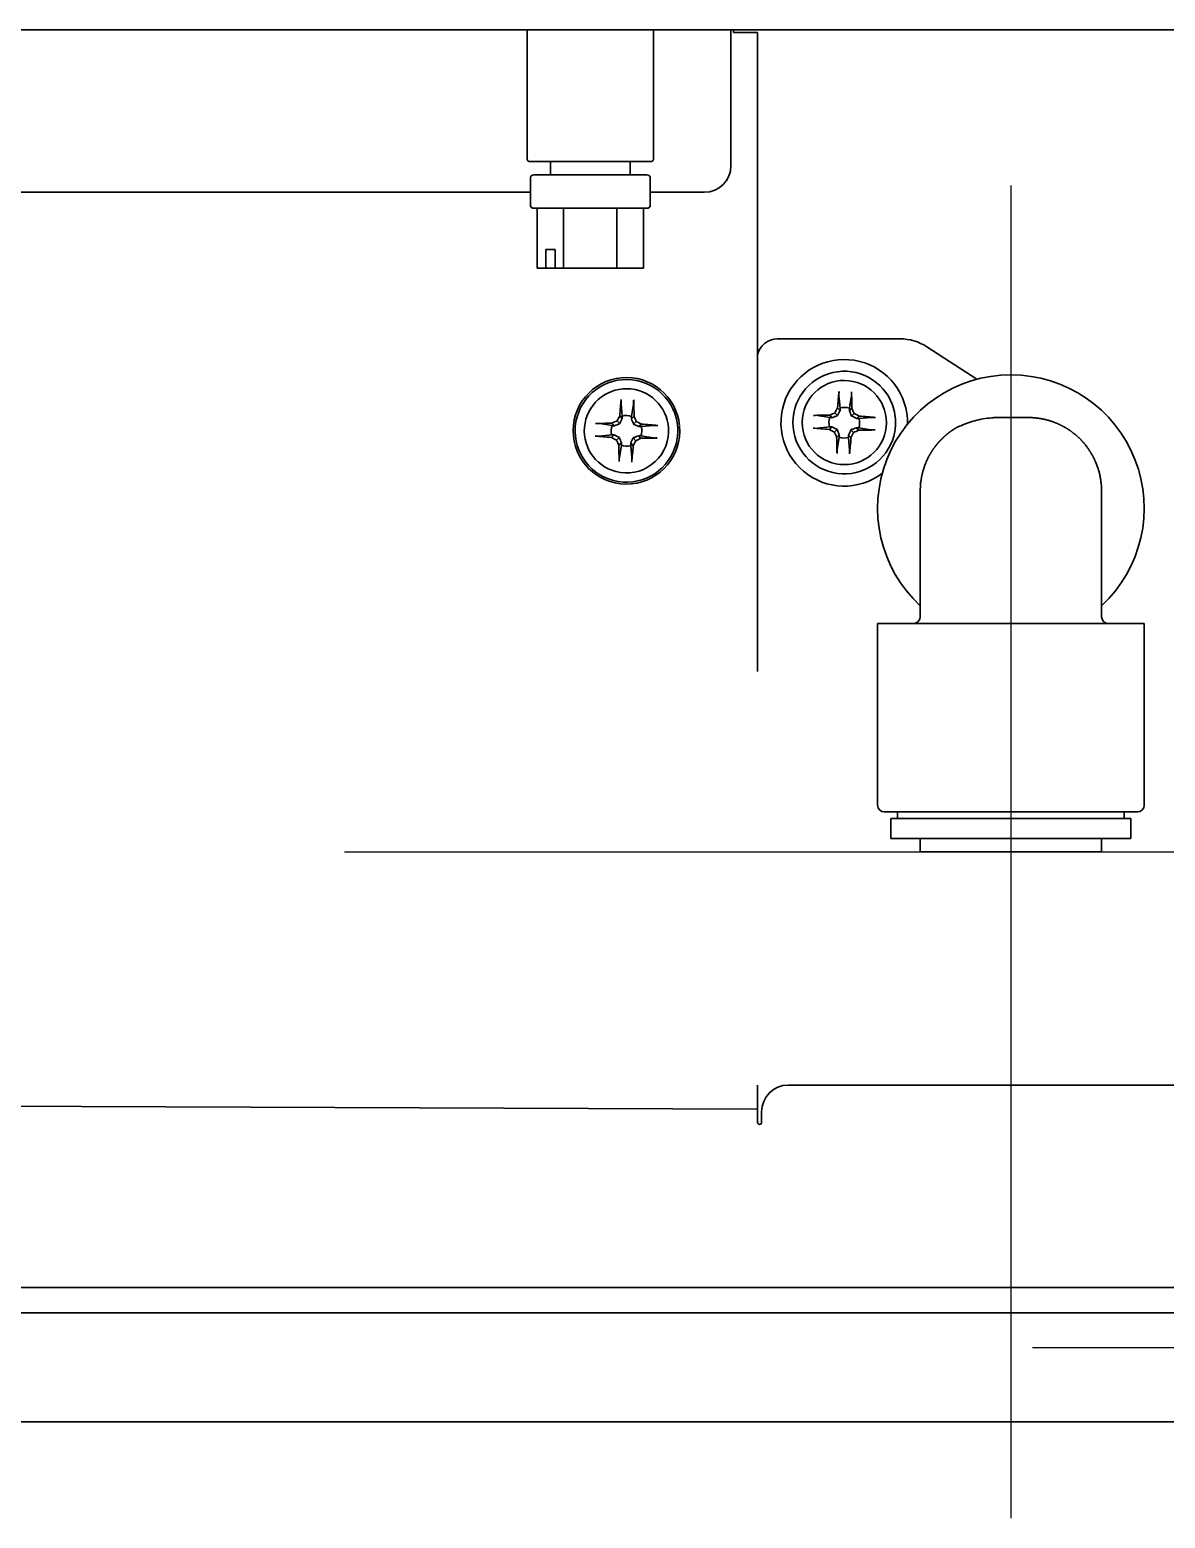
# Model space of a CAD drawing. Header units: inches. Extents: x 786 to 5593, y 691 to 5453.
# Drawn here: x 1432.2 to 1517.4, y 2747.9 to 2859.6 of the extents above; entities that cross this region are included whole.
import ezdxf

# ---------------------------------------------------------------- set-up
doc = ezdxf.new("R2010")
doc.units = ezdxf.units.IN
doc.layers.add('1', color=7, linetype='Continuous', true_color=0xffffff)
doc.layers.add('ORTHO$15', color=7, linetype='Continuous', true_color=0xffffff)

msp = doc.modelspace()

# ---------------------------------------------------------------- linework, layer by layer
at = {"color": 4}
for p, q in [((1505.82, 2847.86), (1505.82, 2747.86)), ((1455.82, 2797.86), (1555.82, 2797.86))]:
    msp.add_line(p, q, dxfattribs=at)
at = {"color": 6}
msp.add_line((1507.43, 2760.66), (1607.43, 2760.66), dxfattribs=at)
at = {"layer": '1', "color": 7, "linetype": 'Continuous', "lineweight": 35}
for p, q in [((1645.58, 2859.56), (788.86, 2859.56)), ((1469.52, 2859.56), (1469.52, 2849.91)), ((1479.02, 2849.91), (1479.02, 2859.56)), ((1484.82, 2859.56), (1484.82, 2858.56)), ((1485.02, 2859.36), (1485.02, 2859.56)), ((1484.82, 2858.56), (1484.82, 2849.36)), ((1485.02, 2859.36), (1486.82, 2859.36)), ((1486.82, 2859.36), (1486.82, 2811.41)), ((1478.77, 2849.66), (1469.77, 2849.66)), ((1471.27, 2849.66), (1471.27, 2848.66)), ((1477.27, 2848.66), (1477.27, 2849.66)), ((1469.77, 2848.41), (1469.77, 2846.41)), ((1474.27, 2848.66), (1470.02, 2848.66)), ((1478.52, 2848.66), (1474.27, 2848.66)), ((1478.77, 2846.41), (1478.77, 2848.41)), ((1014.22, 2847.36), (1469.77, 2847.36)), ((1478.76, 2847.36), (1482.82, 2847.36)), ((1478.52, 2846.16), (1470.02, 2846.16)), ((1470.27, 2846.16), (1470.27, 2841.66)), ((1472.27, 2846.16), (1472.27, 2841.66)), ((1476.27, 2841.66), (1476.27, 2846.16)), ((1478.27, 2846.16), (1478.27, 2841.66)), ((1470.92, 2843.06), (1471.62, 2843.06)), ((1470.92, 2841.66), (1470.92, 2843.06)), ((1471.62, 2843.06), (1471.62, 2841.66)), ((1470.92, 2841.66), (1470.27, 2841.66)), ((1471.62, 2841.66), (1470.92, 2841.66)), ((1472.27, 2841.66), (1471.62, 2841.66)), ((1476.27, 2841.66), (1472.27, 2841.66)), ((1478.27, 2841.66), (1476.27, 2841.66)), ((1488.29, 2836.36), (1497.5, 2836.36)), ((1499.52, 2835.76), (1503.27, 2833.33)), ((1492.98, 2831.41), (1492.92, 2832.09)), ((1493, 2831.17), (1492.92, 2832.09)), ((1493.7, 2831.15), (1493.85, 2832.06)), ((1493.74, 2831.41), (1493.85, 2832.06)), ((1476.66, 2830.39), (1476.48, 2830.58)), ((1476.67, 2830.57), (1476.58, 2831.49)), ((1477.36, 2830.37), (1477.55, 2830.55)), ((1477.37, 2830.54), (1477.51, 2831.46)), ((1492.24, 2830.45), (1491.32, 2830.6)), ((1492.42, 2830.44), (1492.23, 2830.64)), ((1492.82, 2830.6), (1492.62, 2830.81)), ((1493, 2830.99), (1492.82, 2831.19)), ((1493.7, 2830.97), (1493.89, 2831.15)), ((1493.85, 2830.57), (1494.06, 2830.77)), ((1494.25, 2830.39), (1494.44, 2830.57)), ((1475.9, 2829.85), (1474.98, 2830)), ((1476.08, 2829.84), (1475.89, 2830.03)), ((1476.48, 2830), (1476.28, 2830.21)), ((1477.52, 2829.97), (1477.72, 2830.16)), ((1477.91, 2829.78), (1478.1, 2829.96)), ((1478.08, 2829.78), (1479.01, 2829.87)), ((1492.22, 2829.75), (1491.29, 2829.67)), ((1492.39, 2829.75), (1492.2, 2829.57)), ((1492.79, 2829.57), (1492.58, 2829.37)), ((1493.82, 2829.53), (1494.02, 2829.33)), ((1494.22, 2829.69), (1494.41, 2829.5)), ((1494.4, 2829.68), (1495.32, 2829.54)), ((1494.42, 2830.38), (1495.35, 2830.47)), ((1497.32, 2830.08), (1497.32, 2830.09)), ((1475.88, 2829.15), (1474.95, 2829.06)), ((1476.05, 2829.15), (1475.86, 2828.96)), ((1476.45, 2828.96), (1476.24, 2828.77)), ((1476.6, 2828.56), (1476.41, 2828.38)), ((1476.6, 2828.39), (1476.45, 2827.47)), ((1477.3, 2828.54), (1477.48, 2828.34)), ((1477.3, 2828.36), (1477.38, 2827.44)), ((1477.48, 2828.93), (1477.68, 2828.72)), ((1477.88, 2829.09), (1478.07, 2828.89)), ((1478.06, 2829.08), (1478.98, 2828.93)), ((1492.94, 2829.16), (1492.75, 2828.98)), ((1492.93, 2828.99), (1492.79, 2828.07)), ((1493.63, 2828.97), (1493.72, 2828.04)), ((1493.64, 2829.14), (1493.82, 2828.95)), ((1019.93, 2780.36), (1486.82, 2778.56)), ((1486.82, 2778.56), (1486.82, 2780.36)), ((1489.12, 2780.36), (1600.69, 2780.36)), ((1486.82, 2778.56), (1486.82, 2777.56)), ((1487.12, 2778.36), (1487.12, 2777.56)), ((1543.25, 2765.16), (789.22, 2765.16)), ((1543.65, 2763.26), (853.72, 2763.26)), ((853.72, 2755.1), (1580.72, 2755.1))]:
    msp.add_line(p, q, dxfattribs=at)
for centre, radius, start, end in [((1469.77, 2849.91), 0.25, 180, 270), ((1478.77, 2849.91), 0.25, 270, 0), ((1470.02, 2848.41), 0.25, 90, 180), ((1478.52, 2848.41), 0.25, 0, 90), ((1482.82, 2849.36), 2, 270, 0), ((1470.02, 2846.41), 0.25, 180, 270), ((1478.52, 2846.41), 0.25, 270, 0), ((1493.32, 2830.06), 4.75, 358.9994, 306.7636), ((1476.98, 2829.46), 4, 5.5489, 5.0834), ((1476.98, 2829.46), 3.85, 358.1576, 340.9564), ((1476.98, 2829.46), 3.16, 358.1576, 255.237), ((1476.98, 2829.46), 1.15, 70.3587, 105.9565), ((1493.32, 2830.07), 1.15, 70.3587, 105.9565), ((1476.98, 2829.46), 1.15, 160.3587, 195.9565), ((1476.98, 2829.46), 3.16, 255.237, 358.1576), ((1476.98, 2829.46), 1.15, 340.3587, 15.9565), ((1493.32, 2830.07), 1.15, 160.3587, 195.9565), ((1493.32, 2830.07), 1.15, 340.3587, 15.9565), ((1476.98, 2829.46), 1.15, 250.3587, 285.9565), ((1476.98, 2829.46), 3.85, 340.9564, 358.1576), ((1493.32, 2830.07), 1.15, 250.3587, 285.9565), ((1489.12, 2778.36), 2, 90, 180), ((1486.97, 2777.56), 0.15, 180, 0)]:
    msp.add_arc(centre, radius, start, end, dxfattribs=at)
for centre, major_axis, ratio, start_param, end_param in [((1488.29, 2834.86), (1.06, -1.06), 0.999695, 2.356347, 3.724687), ((1497.5, 2832.66), (1.05, 3.55), 0.999834, 5.995286, 6.571085), ((1493.32, 2830.08), (-3.85, 0), 0.999848, 3.494969, 9.250956), ((1493.32, 2830.08), (-3.16, 0), 0.999875, 0, 6.275129), ((1476.68, 2829.48), (0.18, 3.72), 0.072244, 0.900133, 1.272854), ((1477.28, 2829.46), (-0.05, -3.73), 0.072244, 1.868738, 2.24146), ((1493.02, 2830.08), (0.18, 3.72), 0.072244, 0.900133, 1.272854), ((1493.02, 2830.13), (0.19, 3.72), 0.07137, 0.917609, 1.222967), ((1493.62, 2830.06), (-0.05, -3.73), 0.072244, 1.868738, 2.24146), ((1493.62, 2830.11), (-0.05, -3.73), 0.072489, 1.928249, 2.223962), ((1476.44, 2829.74), (1.67, 3.29), 0.094201, 1.359315, 1.476181), ((1477.54, 2829.7), (1.45, -3.39), 0.094201, 1.665412, 1.782277), ((1493.32, 2830.37), (3.73, -0.05), 0.072244, 1.868738, 2.24146), ((1493.08, 2830.63), (3.39, 1.45), 0.094201, 1.665412, 1.782277), ((1492.77, 2830.34), (1.67, 3.29), 0.094201, 1.359315, 1.476181), ((1493.88, 2830.31), (1.45, -3.39), 0.094201, 1.665412, 1.782277), ((1493.6, 2830.61), (3.29, -1.67), 0.094201, 1.359315, 1.476181), ((1493.33, 2830.36), (3.72, -0.18), 0.072244, 0.900133, 1.272854), ((1493.32, 2830.08), (-3.85, 0), 0.999848, 3.109437, 3.494969), ((1476.99, 2829.76), (3.73, -0.05), 0.072244, 1.868738, 2.24146), ((1476.74, 2830.03), (3.39, 1.45), 0.094201, 1.665412, 1.782277), ((1477.26, 2830.01), (3.29, -1.67), 0.094201, 1.359315, 1.476181), ((1477, 2829.76), (3.72, -0.18), 0.072244, 0.900133, 1.272854), ((1493.3, 2829.77), (-3.72, 0.18), 0.072244, 0.900133, 1.272854), ((1493.04, 2829.52), (-3.29, 1.67), 0.094201, 1.359315, 1.476181), ((1492.76, 2829.83), (-1.45, 3.39), 0.094201, 1.665412, 1.782277), ((1493.56, 2829.51), (-3.39, -1.45), 0.094201, 1.665412, 1.782277), ((1493.32, 2829.77), (-3.73, 0.05), 0.072244, 1.868738, 2.24146), ((1493.32, 2830.08), (-3.85, 0), 0.999848, 2.967771, 3.109437), ((1476.97, 2829.17), (-3.72, 0.18), 0.072244, 0.900133, 1.272854), ((1476.7, 2828.92), (-3.29, 1.67), 0.094201, 1.359315, 1.476181), ((1476.42, 2829.22), (-1.45, 3.39), 0.094201, 1.665412, 1.782277), ((1476.68, 2829.47), (0.05, 3.73), 0.072244, 1.868738, 2.24146), ((1477.28, 2829.45), (-0.18, -3.72), 0.072244, 0.900133, 1.272854), ((1477.53, 2829.19), (-1.67, -3.29), 0.094201, 1.359315, 1.476181), ((1477.22, 2828.9), (-3.39, -1.45), 0.094201, 1.665412, 1.782277), ((1476.98, 2829.17), (-3.73, 0.05), 0.072244, 1.868738, 2.24146), ((1493.02, 2830.07), (0.05, 3.73), 0.072244, 1.868738, 2.24146), ((1493.62, 2830.05), (-0.18, -3.72), 0.072244, 0.900133, 1.272854), ((1493.87, 2829.79), (-1.67, -3.29), 0.094201, 1.359315, 1.476181)]:
    msp.add_ellipse(centre, major_axis=major_axis, ratio=ratio, start_param=start_param, end_param=end_param, dxfattribs=at)
msp.add_rational_spline([(1486.82, 2842.02), (1486.82, 2842.01), (1486.82, 2842.01)], [0.499999994161, 0.500000005839, 0.499999994161], degree=2, dxfattribs=at)
for points, knots in [([(1476.58, 2831.49), (1476.58, 2831.5), (1476.58, 2831.51), (1476.58, 2831.52), (1476.58, 2831.53), (1476.58, 2831.54), (1476.58, 2831.55), (1476.58, 2831.56), (1476.58, 2831.57), (1476.58, 2831.58), (1476.58, 2831.6), (1476.58, 2831.62), (1476.58, 2831.64), (1476.58, 2831.65), (1476.58, 2831.66), (1476.58, 2831.68), (1476.58, 2831.69), (1476.58, 2831.71), (1476.58, 2831.71), (1476.58, 2831.74), (1476.58, 2831.75), (1476.59, 2831.78), (1476.59, 2831.79), (1476.59, 2831.8)], [0, 0, 0, 0, 0.125, 0.125, 0.1875, 0.1875, 0.25, 0.3125, 0.3125, 0.375, 0.375, 0.5, 0.5, 0.5625, 0.5625, 0.625, 0.6875, 0.6875, 0.75, 0.75, 0.875, 0.875, 1, 1, 1, 1]), ([(1477.52, 2831.77), (1477.52, 2831.76), (1477.52, 2831.75), (1477.52, 2831.72), (1477.52, 2831.71), (1477.52, 2831.68), (1477.52, 2831.66), (1477.52, 2831.64), (1477.52, 2831.63), (1477.52, 2831.62), (1477.52, 2831.6), (1477.52, 2831.59), (1477.52, 2831.57), (1477.52, 2831.56), (1477.52, 2831.54), (1477.52, 2831.53), (1477.52, 2831.51), (1477.52, 2831.51), (1477.52, 2831.5), (1477.52, 2831.49), (1477.52, 2831.48), (1477.51, 2831.47), (1477.51, 2831.46), (1477.51, 2831.46)], [0, 0, 0, 0, 0.125, 0.125, 0.25, 0.25, 0.375, 0.375, 0.4375, 0.4375, 0.5, 0.5625, 0.5625, 0.625, 0.625, 0.75, 0.75, 0.8125, 0.8125, 0.875, 0.9375, 0.9375, 1, 1, 1, 1]), ([(1492.92, 2832.09), (1492.92, 2832.1), (1492.92, 2832.11), (1492.91, 2832.12), (1492.91, 2832.13), (1492.91, 2832.14), (1492.91, 2832.15), (1492.91, 2832.17), (1492.91, 2832.18), (1492.91, 2832.19), (1492.91, 2832.21), (1492.92, 2832.22), (1492.92, 2832.24), (1492.92, 2832.25), (1492.92, 2832.27), (1492.92, 2832.28), (1492.92, 2832.3), (1492.92, 2832.31), (1492.92, 2832.32), (1492.92, 2832.34), (1492.92, 2832.36), (1492.92, 2832.38), (1492.93, 2832.4), (1492.93, 2832.41)], [0, 0, 0, 0, 0.125, 0.125, 0.1875, 0.1875, 0.25, 0.3125, 0.3125, 0.375, 0.375, 0.5, 0.5, 0.5625, 0.5625, 0.625, 0.6875, 0.6875, 0.75, 0.75, 0.875, 0.875, 1, 1, 1, 1]), ([(1492.92, 2832.09), (1492.92, 2832.09), (1492.92, 2832.1), (1492.92, 2832.12), (1492.92, 2832.12), (1492.91, 2832.13), (1492.91, 2832.14), (1492.91, 2832.16), (1492.91, 2832.17), (1492.91, 2832.18), (1492.92, 2832.2), (1492.92, 2832.21), (1492.92, 2832.23), (1492.92, 2832.24), (1492.92, 2832.26), (1492.92, 2832.27), (1492.92, 2832.29), (1492.92, 2832.3), (1492.92, 2832.31), (1492.92, 2832.33), (1492.92, 2832.35), (1492.93, 2832.37), (1492.93, 2832.39), (1492.93, 2832.4)], [0, 0, 0, 0, 0.125, 0.125, 0.1875, 0.1875, 0.25, 0.3125, 0.3125, 0.375, 0.375, 0.5, 0.5, 0.5625, 0.5625, 0.625, 0.6875, 0.6875, 0.75, 0.75, 0.875, 0.875, 1, 1, 1, 1]), ([(1493.86, 2832.38), (1493.86, 2832.37), (1493.86, 2832.35), (1493.86, 2832.33), (1493.86, 2832.31), (1493.86, 2832.28), (1493.86, 2832.27), (1493.86, 2832.24), (1493.86, 2832.24), (1493.86, 2832.22), (1493.86, 2832.21), (1493.86, 2832.19), (1493.86, 2832.18), (1493.86, 2832.17), (1493.86, 2832.15), (1493.86, 2832.13), (1493.86, 2832.12), (1493.86, 2832.11), (1493.86, 2832.1), (1493.86, 2832.09), (1493.85, 2832.08), (1493.85, 2832.07), (1493.85, 2832.07), (1493.85, 2832.06)], [0, 0, 0, 0, 0.125, 0.125, 0.25, 0.25, 0.375, 0.375, 0.4375, 0.4375, 0.5, 0.5625, 0.5625, 0.625, 0.625, 0.75, 0.75, 0.8125, 0.8125, 0.875, 0.9375, 0.9375, 1, 1, 1, 1]), ([(1493.86, 2832.37), (1493.86, 2832.36), (1493.86, 2832.34), (1493.86, 2832.32), (1493.86, 2832.3), (1493.86, 2832.27), (1493.86, 2832.26), (1493.86, 2832.23), (1493.86, 2832.23), (1493.86, 2832.21), (1493.86, 2832.2), (1493.86, 2832.18), (1493.86, 2832.17), (1493.86, 2832.16), (1493.86, 2832.14), (1493.86, 2832.13), (1493.86, 2832.11), (1493.86, 2832.1), (1493.86, 2832.09), (1493.86, 2832.08), (1493.85, 2832.07), (1493.85, 2832.06), (1493.85, 2832.06), (1493.85, 2832.06)], [0, 0, 0, 0, 0.125, 0.125, 0.25, 0.25, 0.375, 0.375, 0.4375, 0.4375, 0.5, 0.5625, 0.5625, 0.625, 0.625, 0.75, 0.75, 0.8125, 0.8125, 0.875, 0.9375, 0.9375, 1, 1, 1, 1]), ([(1492.82, 2830.6), (1492.75, 2830.58), (1492.68, 2830.55), (1492.55, 2830.5), (1492.48, 2830.47), (1492.42, 2830.44)], [0, 0, 0, 0, 0.5, 0.5, 1, 1, 1, 1]), ([(1493, 2830.99), (1492.97, 2830.93), (1492.94, 2830.87), (1492.88, 2830.74), (1492.85, 2830.67), (1492.82, 2830.6)], [0, 0, 0, 0, 0.5, 0.5, 1, 1, 1, 1]), ([(1493.85, 2830.57), (1493.83, 2830.64), (1493.8, 2830.71), (1493.75, 2830.84), (1493.72, 2830.91), (1493.7, 2830.97)], [0, 0, 0, 0, 0.5, 0.5, 1, 1, 1, 1]), ([(1494.25, 2830.39), (1494.18, 2830.42), (1494.12, 2830.44), (1493.99, 2830.51), (1493.92, 2830.54), (1493.85, 2830.57)], [0, 0, 0, 0, 0.5, 0.5, 1, 1, 1, 1]), ([(1474.67, 2830.01), (1474.68, 2830.01), (1474.7, 2830.01), (1474.72, 2830.01), (1474.74, 2830.01), (1474.77, 2830.01), (1474.78, 2830.01), (1474.81, 2830.01), (1474.81, 2830.01), (1474.83, 2830.01), (1474.84, 2830.01), (1474.86, 2830.01), (1474.87, 2830.01), (1474.88, 2830.01), (1474.9, 2830), (1474.91, 2830), (1474.93, 2830), (1474.94, 2830), (1474.95, 2830), (1474.96, 2830), (1474.97, 2830), (1474.98, 2830), (1474.98, 2830), (1474.98, 2830)], [0, 0, 0, 0, 0.125, 0.125, 0.25, 0.25, 0.375, 0.375, 0.4375, 0.4375, 0.5, 0.5625, 0.5625, 0.625, 0.625, 0.75, 0.75, 0.8125, 0.8125, 0.875, 0.9375, 0.9375, 1, 1, 1, 1]), ([(1476.48, 2830), (1476.41, 2829.97), (1476.34, 2829.94), (1476.21, 2829.89), (1476.14, 2829.87), (1476.08, 2829.84)], [0, 0, 0, 0, 0.5, 0.5, 1, 1, 1, 1]), ([(1476.66, 2830.39), (1476.63, 2830.33), (1476.6, 2830.26), (1476.54, 2830.13), (1476.51, 2830.07), (1476.48, 2830)], [0, 0, 0, 0, 0.5, 0.5, 1, 1, 1, 1]), ([(1477.52, 2829.97), (1477.49, 2830.03), (1477.46, 2830.1), (1477.41, 2830.24), (1477.38, 2830.3), (1477.36, 2830.37)], [0, 0, 0, 0, 0.5, 0.5, 1, 1, 1, 1]), ([(1477.91, 2829.78), (1477.84, 2829.81), (1477.78, 2829.84), (1477.65, 2829.9), (1477.58, 2829.93), (1477.52, 2829.97)], [0, 0, 0, 0, 0.5, 0.5, 1, 1, 1, 1]), ([(1479.01, 2829.87), (1479.01, 2829.87), (1479.02, 2829.87), (1479.04, 2829.87), (1479.04, 2829.87), (1479.05, 2829.87), (1479.07, 2829.87), (1479.08, 2829.87), (1479.09, 2829.87), (1479.1, 2829.87), (1479.12, 2829.87), (1479.13, 2829.87), (1479.16, 2829.87), (1479.16, 2829.87), (1479.18, 2829.87), (1479.19, 2829.87), (1479.21, 2829.87), (1479.22, 2829.86), (1479.23, 2829.86), (1479.25, 2829.86), (1479.27, 2829.86), (1479.3, 2829.86), (1479.31, 2829.86), (1479.32, 2829.86)], [0, 0, 0, 0, 0.125, 0.125, 0.1875, 0.1875, 0.25, 0.3125, 0.3125, 0.375, 0.375, 0.5, 0.5, 0.5625, 0.5625, 0.625, 0.6875, 0.6875, 0.75, 0.75, 0.875, 0.875, 1, 1, 1, 1]), ([(1492.39, 2829.75), (1492.46, 2829.72), (1492.52, 2829.69), (1492.65, 2829.63), (1492.72, 2829.6), (1492.79, 2829.57)], [0, 0, 0, 0, 0.5, 0.5, 1, 1, 1, 1]), ([(1492.79, 2829.57), (1492.81, 2829.5), (1492.84, 2829.43), (1492.89, 2829.3), (1492.92, 2829.23), (1492.94, 2829.16)], [0, 0, 0, 0, 0.5, 0.5, 1, 1, 1, 1]), ([(1493.64, 2829.14), (1493.67, 2829.21), (1493.7, 2829.27), (1493.76, 2829.4), (1493.79, 2829.47), (1493.82, 2829.53)], [0, 0, 0, 0, 0.5, 0.5, 1, 1, 1, 1]), ([(1493.82, 2829.53), (1493.89, 2829.56), (1493.96, 2829.59), (1494.09, 2829.64), (1494.16, 2829.67), (1494.22, 2829.69)], [0, 0, 0, 0, 0.5, 0.5, 1, 1, 1, 1]), ([(1495.63, 2829.53), (1495.62, 2829.53), (1495.6, 2829.53), (1495.58, 2829.53), (1495.56, 2829.53), (1495.53, 2829.53), (1495.52, 2829.53), (1495.49, 2829.53), (1495.49, 2829.53), (1495.47, 2829.53), (1495.46, 2829.53), (1495.44, 2829.53), (1495.43, 2829.53), (1495.42, 2829.53), (1495.4, 2829.53), (1495.39, 2829.53), (1495.37, 2829.53), (1495.36, 2829.53), (1495.35, 2829.53), (1495.34, 2829.53), (1495.33, 2829.53), (1495.32, 2829.53), (1495.32, 2829.54), (1495.32, 2829.54)], [0, 0, 0, 0, 0.125, 0.125, 0.25, 0.25, 0.375, 0.375, 0.4375, 0.4375, 0.5, 0.5625, 0.5625, 0.625, 0.625, 0.75, 0.75, 0.8125, 0.8125, 0.875, 0.9375, 0.9375, 1, 1, 1, 1]), ([(1495.35, 2830.47), (1495.35, 2830.47), (1495.36, 2830.47), (1495.38, 2830.47), (1495.38, 2830.47), (1495.39, 2830.47), (1495.4, 2830.47), (1495.42, 2830.47), (1495.43, 2830.47), (1495.44, 2830.47), (1495.46, 2830.47), (1495.47, 2830.47), (1495.49, 2830.47), (1495.5, 2830.47), (1495.52, 2830.47), (1495.53, 2830.47), (1495.55, 2830.47), (1495.56, 2830.47), (1495.57, 2830.47), (1495.59, 2830.47), (1495.61, 2830.47), (1495.63, 2830.46), (1495.65, 2830.46), (1495.66, 2830.46)], [0, 0, 0, 0, 0.125, 0.125, 0.1875, 0.1875, 0.25, 0.3125, 0.3125, 0.375, 0.375, 0.5, 0.5, 0.5625, 0.5625, 0.625, 0.6875, 0.6875, 0.75, 0.75, 0.875, 0.875, 1, 1, 1, 1]), ([(1474.95, 2829.06), (1474.95, 2829.06), (1474.94, 2829.06), (1474.92, 2829.06), (1474.92, 2829.06), (1474.91, 2829.06), (1474.9, 2829.06), (1474.88, 2829.06), (1474.87, 2829.06), (1474.86, 2829.06), (1474.84, 2829.06), (1474.83, 2829.06), (1474.81, 2829.06), (1474.8, 2829.06), (1474.78, 2829.06), (1474.77, 2829.06), (1474.75, 2829.06), (1474.74, 2829.06), (1474.73, 2829.06), (1474.71, 2829.07), (1474.69, 2829.07), (1474.67, 2829.07), (1474.65, 2829.07), (1474.64, 2829.07)], [0, 0, 0, 0, 0.125, 0.125, 0.1875, 0.1875, 0.25, 0.3125, 0.3125, 0.375, 0.375, 0.5, 0.5, 0.5625, 0.5625, 0.625, 0.6875, 0.6875, 0.75, 0.75, 0.875, 0.875, 1, 1, 1, 1]), ([(1476.05, 2829.15), (1476.12, 2829.12), (1476.18, 2829.09), (1476.31, 2829.03), (1476.38, 2829), (1476.45, 2828.96)], [0, 0, 0, 0, 0.5, 0.5, 1, 1, 1, 1]), ([(1476.45, 2828.96), (1476.47, 2828.89), (1476.5, 2828.83), (1476.55, 2828.69), (1476.58, 2828.63), (1476.6, 2828.56)], [0, 0, 0, 0, 0.5, 0.5, 1, 1, 1, 1]), ([(1477.3, 2828.54), (1477.33, 2828.6), (1477.36, 2828.67), (1477.42, 2828.8), (1477.45, 2828.86), (1477.48, 2828.93)], [0, 0, 0, 0, 0.5, 0.5, 1, 1, 1, 1]), ([(1477.48, 2828.93), (1477.55, 2828.96), (1477.62, 2828.98), (1477.75, 2829.04), (1477.82, 2829.06), (1477.88, 2829.09)], [0, 0, 0, 0, 0.5, 0.5, 1, 1, 1, 1]), ([(1479.29, 2828.92), (1479.28, 2828.92), (1479.27, 2828.92), (1479.24, 2828.92), (1479.22, 2828.92), (1479.19, 2828.92), (1479.18, 2828.92), (1479.16, 2828.92), (1479.15, 2828.92), (1479.13, 2828.92), (1479.12, 2828.92), (1479.1, 2828.92), (1479.09, 2828.92), (1479.08, 2828.92), (1479.06, 2828.92), (1479.05, 2828.93), (1479.03, 2828.93), (1479.02, 2828.93), (1479.01, 2828.93), (1479, 2828.93), (1478.99, 2828.93), (1478.98, 2828.93), (1478.98, 2828.93), (1478.98, 2828.93)], [0, 0, 0, 0, 0.125, 0.125, 0.25, 0.25, 0.375, 0.375, 0.4375, 0.4375, 0.5, 0.5625, 0.5625, 0.625, 0.625, 0.75, 0.75, 0.8125, 0.8125, 0.875, 0.9375, 0.9375, 1, 1, 1, 1]), ([(1476.44, 2827.15), (1476.44, 2827.17), (1476.44, 2827.18), (1476.44, 2827.21), (1476.44, 2827.22), (1476.44, 2827.25), (1476.44, 2827.27), (1476.44, 2827.29), (1476.44, 2827.3), (1476.44, 2827.31), (1476.44, 2827.33), (1476.44, 2827.34), (1476.44, 2827.36), (1476.44, 2827.36), (1476.44, 2827.38), (1476.44, 2827.4), (1476.44, 2827.42), (1476.44, 2827.42), (1476.44, 2827.43), (1476.45, 2827.44), (1476.45, 2827.45), (1476.45, 2827.46), (1476.45, 2827.46), (1476.45, 2827.47)], [0, 0, 0, 0, 0.125, 0.125, 0.25, 0.25, 0.375, 0.375, 0.4375, 0.4375, 0.5, 0.5625, 0.5625, 0.625, 0.625, 0.75, 0.75, 0.8125, 0.8125, 0.875, 0.9375, 0.9375, 1, 1, 1, 1]), ([(1477.38, 2827.44), (1477.38, 2827.43), (1477.38, 2827.42), (1477.39, 2827.41), (1477.39, 2827.4), (1477.39, 2827.39), (1477.39, 2827.38), (1477.39, 2827.37), (1477.39, 2827.35), (1477.39, 2827.35), (1477.39, 2827.33), (1477.38, 2827.31), (1477.38, 2827.29), (1477.38, 2827.28), (1477.38, 2827.27), (1477.38, 2827.25), (1477.38, 2827.24), (1477.38, 2827.22), (1477.38, 2827.21), (1477.38, 2827.19), (1477.38, 2827.18), (1477.38, 2827.15), (1477.37, 2827.14), (1477.37, 2827.12)], [0, 0, 0, 0, 0.125, 0.125, 0.1875, 0.1875, 0.25, 0.3125, 0.3125, 0.375, 0.375, 0.5, 0.5, 0.5625, 0.5625, 0.625, 0.6875, 0.6875, 0.75, 0.75, 0.875, 0.875, 1, 1, 1, 1]), ([(1492.78, 2827.76), (1492.78, 2827.77), (1492.78, 2827.78), (1492.78, 2827.81), (1492.78, 2827.83), (1492.78, 2827.86), (1492.78, 2827.87), (1492.78, 2827.89), (1492.78, 2827.9), (1492.78, 2827.92), (1492.78, 2827.93), (1492.78, 2827.95), (1492.78, 2827.96), (1492.78, 2827.97), (1492.78, 2827.99), (1492.78, 2828), (1492.78, 2828.02), (1492.78, 2828.03), (1492.78, 2828.04), (1492.78, 2828.05), (1492.79, 2828.06), (1492.79, 2828.06), (1492.79, 2828.07), (1492.79, 2828.07)], [0, 0, 0, 0, 0.125, 0.125, 0.25, 0.25, 0.375, 0.375, 0.4375, 0.4375, 0.5, 0.5625, 0.5625, 0.625, 0.625, 0.75, 0.75, 0.8125, 0.8125, 0.875, 0.9375, 0.9375, 1, 1, 1, 1]), ([(1493.72, 2828.04), (1493.72, 2828.04), (1493.72, 2828.03), (1493.72, 2828.01), (1493.72, 2828.01), (1493.72, 2828), (1493.72, 2827.98), (1493.72, 2827.97), (1493.72, 2827.96), (1493.72, 2827.95), (1493.72, 2827.93), (1493.72, 2827.92), (1493.72, 2827.89), (1493.72, 2827.89), (1493.72, 2827.87), (1493.72, 2827.86), (1493.72, 2827.84), (1493.72, 2827.83), (1493.72, 2827.82), (1493.72, 2827.8), (1493.72, 2827.78), (1493.71, 2827.75), (1493.71, 2827.74), (1493.71, 2827.73)], [0, 0, 0, 0, 0.125, 0.125, 0.1875, 0.1875, 0.25, 0.3125, 0.3125, 0.375, 0.375, 0.5, 0.5, 0.5625, 0.5625, 0.625, 0.6875, 0.6875, 0.75, 0.75, 0.875, 0.875, 1, 1, 1, 1])]:
    msp.add_open_spline(points, degree=3, knots=knots, dxfattribs=at)
for points in [[(1476.67, 2830.57), (1476.67, 2830.51), (1476.66, 2830.45), (1476.66, 2830.39)], [(1477.36, 2830.37), (1477.36, 2830.43), (1477.36, 2830.48), (1477.37, 2830.54)], [(1493, 2831.17), (1493, 2831.11), (1493, 2831.05), (1493, 2830.99)], [(1493.7, 2830.97), (1493.7, 2831.03), (1493.7, 2831.09), (1493.7, 2831.15)], [(1476.08, 2829.84), (1476.02, 2829.84), (1475.96, 2829.85), (1475.9, 2829.85)], [(1478.08, 2829.78), (1478.02, 2829.78), (1477.97, 2829.78), (1477.91, 2829.78)], [(1492.22, 2829.75), (1492.28, 2829.75), (1492.34, 2829.75), (1492.39, 2829.75)], [(1492.42, 2830.44), (1492.36, 2830.45), (1492.3, 2830.45), (1492.24, 2830.45)], [(1494.22, 2829.69), (1494.28, 2829.69), (1494.34, 2829.69), (1494.4, 2829.68)], [(1494.42, 2830.38), (1494.36, 2830.38), (1494.3, 2830.38), (1494.25, 2830.39)], [(1475.88, 2829.15), (1475.94, 2829.15), (1476, 2829.15), (1476.05, 2829.15)], [(1476.6, 2828.56), (1476.6, 2828.5), (1476.6, 2828.44), (1476.6, 2828.39)], [(1477.3, 2828.36), (1477.3, 2828.42), (1477.3, 2828.48), (1477.3, 2828.54)], [(1477.88, 2829.09), (1477.94, 2829.09), (1478, 2829.08), (1478.06, 2829.08)], [(1492.94, 2829.16), (1492.94, 2829.11), (1492.94, 2829.05), (1492.93, 2828.99)], [(1493.63, 2828.97), (1493.64, 2829.03), (1493.64, 2829.08), (1493.64, 2829.14)]]:
    msp.add_open_spline(points, degree=3, dxfattribs=at)
at = {"layer": 'ORTHO$15', "color": 7, "linetype": 'Continuous', "lineweight": 35, "extrusion": (0, 1, 0)}
for p, q in [((1504.52, 2830.46), (1507.12, 2830.46)), ((1499.02, 2815.51), (1499.02, 2824.96)), ((1512.62, 2824.96), (1512.62, 2815.51)), ((1515.82, 2815.01), (1495.82, 2815.01)), ((1495.82, 2815.01), (1495.82, 2801.36)), ((1515.82, 2801.36), (1515.82, 2815.01)), ((1515.32, 2800.86), (1496.32, 2800.86)), ((1496.82, 2800.36), (1514.82, 2800.36)), ((1496.82, 2800.36), (1496.82, 2798.86)), ((1497.32, 2800.86), (1497.32, 2800.36)), ((1514.32, 2800.36), (1514.32, 2800.86)), ((1514.82, 2798.86), (1514.82, 2800.36)), ((1514.82, 2798.86), (1496.82, 2798.86)), ((1499.02, 2798.86), (1499.02, 2797.86)), ((1512.62, 2797.86), (1512.62, 2798.86)), ((1512.62, 2797.86), (1499.02, 2797.86))]:
    msp.add_line(p, q, dxfattribs=at)
at = {"layer": 'ORTHO$15', "color": 7, "linetype": 'Continuous', "lineweight": 35}
for centre, radius, start, end in [((1505.82, 2823.66), 10, 312.8479, 227.152), ((1498.52, 2815.51), 0.5, 270, 0), ((1513.12, 2815.51), 0.5, 180, 270), ((1496.32, 2801.36), 0.5, 180, 270), ((1515.32, 2801.36), 0.5, 270, 360)]:
    msp.add_arc(centre, radius, start, end, dxfattribs=at)
for points, knots in [([(1500.43, 2828.64), (1500.44, 2828.65), (1500.46, 2828.66), (1500.48, 2828.69), (1500.5, 2828.71), (1500.53, 2828.74), (1500.55, 2828.76), (1500.57, 2828.79), (1500.6, 2828.81), (1500.62, 2828.83), (1500.64, 2828.86), (1500.67, 2828.88), (1500.69, 2828.9), (1500.71, 2828.93), (1500.74, 2828.95), (1500.76, 2828.97), (1500.78, 2828.99), (1500.81, 2829.02), (1500.83, 2829.04), (1500.86, 2829.06), (1500.88, 2829.08), (1500.91, 2829.1), (1500.93, 2829.12), (1500.96, 2829.15), (1500.98, 2829.17), (1501.01, 2829.19), (1501.03, 2829.21), (1501.06, 2829.23), (1501.08, 2829.25), (1501.11, 2829.27), (1501.13, 2829.29), (1501.16, 2829.31), (1501.18, 2829.33), (1501.21, 2829.35), (1501.23, 2829.37), (1501.26, 2829.38), (1501.28, 2829.4), (1501.31, 2829.42), (1501.34, 2829.44), (1501.36, 2829.46), (1501.39, 2829.48), (1501.41, 2829.49), (1501.44, 2829.51), (1501.47, 2829.53), (1501.49, 2829.55), (1501.52, 2829.56), (1501.54, 2829.58), (1501.57, 2829.6), (1501.6, 2829.62), (1501.62, 2829.63), (1501.65, 2829.65), (1501.68, 2829.66), (1501.7, 2829.68), (1501.73, 2829.7), (1501.75, 2829.71), (1501.76, 2829.71)], [0, 0, 0, 0, 0.019944, 0.039845, 0.059704, 0.079521, 0.099296, 0.119028, 0.138718, 0.158366, 0.177972, 0.197536, 0.217058, 0.236539, 0.255977, 0.275374, 0.294729, 0.314042, 0.333314, 0.352545, 0.371734, 0.390881, 0.409988, 0.429053, 0.448077, 0.46706, 0.486002, 0.504902, 0.523762, 0.542582, 0.56136, 0.580098, 0.598795, 0.617452, 0.636068, 0.654643, 0.673179, 0.691674, 0.710129, 0.728543, 0.746918, 0.765253, 0.783548, 0.801803, 0.820018, 0.838193, 0.856329, 0.874426, 0.892483, 0.9105, 0.928478, 0.946417, 0.964317, 0.982178, 1, 1, 1, 1]), ([(1502.15, 2829.88), (1502.02, 2829.83), (1501.88, 2829.78), (1501.78, 2829.73), (1501.76, 2829.71)], [0, 0, 0, 0, 0.723431, 1, 1, 1, 1]), ([(1504.52, 2830.44), (1504.32, 2830.43), (1503.91, 2830.39), (1503.09, 2830.23), (1502.5, 2830.03), (1502.13, 2829.87)], [0, 0, 0, 0, 0.271967, 0.533633, 1, 1, 1, 1]), ([(1507.12, 2830.46), (1507.13, 2830.46), (1507.15, 2830.46), (1507.19, 2830.46), (1507.22, 2830.46), (1507.25, 2830.45), (1507.29, 2830.45), (1507.32, 2830.45), (1507.35, 2830.45), (1507.39, 2830.45), (1507.42, 2830.45), (1507.45, 2830.45), (1507.48, 2830.44), (1507.52, 2830.44), (1507.55, 2830.44), (1507.58, 2830.44), (1507.62, 2830.43), (1507.65, 2830.43), (1507.68, 2830.43), (1507.72, 2830.42), (1507.75, 2830.42), (1507.78, 2830.42), (1507.81, 2830.41), (1507.85, 2830.41), (1507.88, 2830.4), (1507.91, 2830.4), (1507.95, 2830.39), (1507.98, 2830.39), (1508.01, 2830.38), (1508.04, 2830.38), (1508.08, 2830.37), (1508.11, 2830.37), (1508.14, 2830.36), (1508.18, 2830.35), (1508.21, 2830.35), (1508.24, 2830.34), (1508.27, 2830.33), (1508.31, 2830.33), (1508.34, 2830.32), (1508.37, 2830.31), (1508.4, 2830.3), (1508.44, 2830.3), (1508.47, 2830.29), (1508.5, 2830.28), (1508.53, 2830.27), (1508.56, 2830.26), (1508.6, 2830.25), (1508.63, 2830.25), (1508.66, 2830.24), (1508.69, 2830.23), (1508.72, 2830.22), (1508.76, 2830.21), (1508.79, 2830.2), (1508.82, 2830.19), (1508.85, 2830.18), (1508.88, 2830.17), (1508.92, 2830.16), (1508.95, 2830.14), (1508.98, 2830.13), (1509.01, 2830.12), (1509.04, 2830.11), (1509.07, 2830.1), (1509.1, 2830.09), (1509.13, 2830.07), (1509.17, 2830.06), (1509.2, 2830.05), (1509.23, 2830.04), (1509.27, 2830.02), (1509.32, 2830), (1509.37, 2829.97), (1509.43, 2829.95), (1509.49, 2829.92), (1509.54, 2829.89), (1509.6, 2829.87), (1509.65, 2829.84), (1509.71, 2829.81), (1509.77, 2829.78), (1509.82, 2829.75), (1509.88, 2829.72), (1509.93, 2829.68), (1509.99, 2829.65), (1510.04, 2829.62), (1510.1, 2829.58), (1510.15, 2829.55), (1510.21, 2829.51), (1510.26, 2829.47), (1510.31, 2829.43), (1510.37, 2829.4), (1510.42, 2829.36), (1510.47, 2829.32), (1510.52, 2829.28), (1510.58, 2829.23), (1510.63, 2829.19), (1510.68, 2829.15), (1510.73, 2829.11), (1510.78, 2829.06), (1510.83, 2829.02), (1510.88, 2828.97), (1510.93, 2828.92), (1510.98, 2828.88), (1511.03, 2828.83), (1511.08, 2828.78), (1511.11, 2828.75), (1511.12, 2828.73)], [0, 0, 0, 0, 0.007246, 0.014493, 0.021741, 0.028991, 0.036242, 0.043494, 0.050748, 0.058003, 0.065259, 0.072517, 0.079777, 0.087038, 0.094301, 0.101566, 0.108833, 0.116101, 0.123372, 0.130644, 0.137918, 0.145195, 0.152473, 0.159754, 0.167037, 0.174322, 0.18161, 0.1889, 0.196192, 0.203487, 0.210784, 0.218084, 0.225386, 0.232692, 0.24, 0.24731, 0.254624, 0.26194, 0.26926, 0.276582, 0.283908, 0.291236, 0.298568, 0.305903, 0.313241, 0.320582, 0.327927, 0.335275, 0.342627, 0.349982, 0.35734, 0.364702, 0.372068, 0.379438, 0.386811, 0.394188, 0.401569, 0.408954, 0.416342, 0.423735, 0.431132, 0.438533, 0.445937, 0.453347, 0.46076, 0.468178, 0.4756, 0.483026, 0.496775, 0.510581, 0.524444, 0.538365, 0.552343, 0.566381, 0.580476, 0.59463, 0.608844, 0.623117, 0.637449, 0.651842, 0.666295, 0.680808, 0.695382, 0.710017, 0.724713, 0.739471, 0.754291, 0.769172, 0.784116, 0.799122, 0.814192, 0.829324, 0.844519, 0.859778, 0.8751, 0.890487, 0.905937, 0.921452, 0.937032, 0.952676, 0.968386, 0.98416, 1, 1, 1, 1]), ([(1499.78, 2827.74), (1499.79, 2827.75), (1499.8, 2827.78), (1499.82, 2827.81), (1499.83, 2827.84), (1499.85, 2827.87), (1499.87, 2827.9), (1499.89, 2827.93), (1499.91, 2827.96), (1499.93, 2827.99), (1499.95, 2828.02), (1499.97, 2828.05), (1499.99, 2828.08), (1500.01, 2828.11), (1500.03, 2828.14), (1500.05, 2828.16), (1500.07, 2828.19), (1500.09, 2828.22), (1500.12, 2828.25), (1500.14, 2828.28), (1500.16, 2828.31), (1500.18, 2828.34), (1500.2, 2828.36), (1500.23, 2828.39), (1500.25, 2828.42), (1500.27, 2828.45), (1500.29, 2828.48), (1500.32, 2828.5), (1500.34, 2828.53), (1500.36, 2828.56), (1500.39, 2828.59), (1500.41, 2828.61), (1500.43, 2828.63), (1500.43, 2828.64)], [0, 0, 0, 0, 0.032544, 0.065067, 0.097571, 0.130056, 0.162521, 0.194966, 0.227392, 0.259799, 0.292186, 0.324554, 0.356903, 0.389233, 0.421545, 0.453837, 0.486111, 0.518365, 0.550602, 0.582819, 0.615019, 0.6472, 0.679362, 0.711507, 0.743633, 0.775741, 0.807831, 0.839904, 0.871958, 0.903995, 0.936014, 0.968016, 1, 1, 1, 1]), ([(1511.12, 2828.73), (1511.12, 2828.73), (1511.12, 2828.73), (1511.12, 2828.73), (1511.12, 2828.73), (1511.12, 2828.73), (1511.12, 2828.73), (1511.13, 2828.73), (1511.13, 2828.73), (1511.13, 2828.72), (1511.13, 2828.72), (1511.13, 2828.72), (1511.13, 2828.72), (1511.13, 2828.72), (1511.13, 2828.72), (1511.14, 2828.72), (1511.14, 2828.71), (1511.14, 2828.71), (1511.14, 2828.71), (1511.14, 2828.71), (1511.15, 2828.7), (1511.15, 2828.7), (1511.15, 2828.7), (1511.15, 2828.7), (1511.16, 2828.69), (1511.16, 2828.69), (1511.16, 2828.69), (1511.17, 2828.68), (1511.17, 2828.68), (1511.17, 2828.68), (1511.18, 2828.67), (1511.18, 2828.67), (1511.18, 2828.66), (1511.19, 2828.66), (1511.19, 2828.66), (1511.19, 2828.65), (1511.2, 2828.65), (1511.2, 2828.64), (1511.21, 2828.64), (1511.21, 2828.63), (1511.22, 2828.63), (1511.22, 2828.62), (1511.23, 2828.62), (1511.23, 2828.61), (1511.24, 2828.6), (1511.24, 2828.6), (1511.25, 2828.59), (1511.25, 2828.59), (1511.26, 2828.58), (1511.26, 2828.57), (1511.27, 2828.57), (1511.28, 2828.56), (1511.3, 2828.54), (1511.33, 2828.5), (1511.37, 2828.45), (1511.44, 2828.36), (1511.54, 2828.23), (1511.64, 2828.09), (1511.7, 2828), (1511.74, 2827.94), (1511.77, 2827.89), (1511.81, 2827.83), (1511.84, 2827.77), (1511.88, 2827.71), (1511.91, 2827.65), (1511.95, 2827.59), (1511.98, 2827.53), (1512.01, 2827.47), (1512.05, 2827.4), (1512.08, 2827.34), (1512.1, 2827.29), (1512.11, 2827.27)], [0, 0, 0, 0, 0.000072, 0.00024, 0.000507, 0.000875, 0.001344, 0.001915, 0.002586, 0.003359, 0.004234, 0.00521, 0.006287, 0.007466, 0.008746, 0.010127, 0.01161, 0.013195, 0.014881, 0.016668, 0.018557, 0.020547, 0.022639, 0.024832, 0.027126, 0.029523, 0.03202, 0.034619, 0.03732, 0.040122, 0.043025, 0.04603, 0.049136, 0.052344, 0.055653, 0.059064, 0.062576, 0.06619, 0.069905, 0.073722, 0.07764, 0.08166, 0.085781, 0.090003, 0.094327, 0.098753, 0.10328, 0.107908, 0.112638, 0.11747, 0.122403, 0.127437, 0.132573, 0.172413, 0.210134, 0.245735, 0.368661, 0.489602, 0.52566, 0.562252, 0.599377, 0.637035, 0.675227, 0.713952, 0.753212, 0.793006, 0.833335, 0.874199, 0.915597, 0.957531, 1, 1, 1, 1]), ([(1499.16, 2826.2), (1499.16, 2826.2), (1499.16, 2826.2), (1499.16, 2826.2), (1499.16, 2826.21), (1499.17, 2826.21), (1499.17, 2826.22), (1499.17, 2826.22), (1499.17, 2826.23), (1499.17, 2826.24), (1499.17, 2826.25), (1499.18, 2826.26), (1499.18, 2826.28), (1499.18, 2826.29), (1499.19, 2826.3), (1499.19, 2826.32), (1499.2, 2826.34), (1499.2, 2826.35), (1499.21, 2826.37), (1499.21, 2826.39), (1499.22, 2826.41), (1499.22, 2826.44), (1499.23, 2826.46), (1499.24, 2826.48), (1499.25, 2826.54), (1499.28, 2826.62), (1499.31, 2826.72), (1499.35, 2826.83), (1499.39, 2826.94), (1499.43, 2827.03), (1499.46, 2827.11), (1499.49, 2827.19), (1499.53, 2827.27), (1499.56, 2827.34), (1499.6, 2827.41), (1499.63, 2827.48), (1499.67, 2827.55), (1499.71, 2827.62), (1499.74, 2827.68), (1499.77, 2827.72), (1499.78, 2827.74)], [0, 0, 0, 0, 0.001084, 0.002835, 0.005255, 0.008345, 0.012105, 0.016535, 0.021635, 0.027404, 0.033844, 0.040955, 0.048735, 0.057185, 0.066306, 0.076097, 0.086558, 0.09769, 0.109492, 0.121964, 0.135106, 0.148918, 0.163401, 0.178554, 0.194377, 0.260115, 0.3281, 0.398332, 0.47081, 0.524543, 0.577151, 0.628633, 0.67899, 0.728222, 0.776329, 0.823312, 0.86917, 0.913904, 0.957514, 1, 1, 1, 1]), ([(1512.11, 2827.27), (1512.11, 2827.26), (1512.12, 2827.25), (1512.13, 2827.23), (1512.15, 2827.18), (1512.19, 2827.09), (1512.24, 2826.96), (1512.3, 2826.81), (1512.37, 2826.62), (1512.43, 2826.39), (1512.49, 2826.17), (1512.52, 2825.99), (1512.55, 2825.84), (1512.57, 2825.7), (1512.58, 2825.58), (1512.59, 2825.49), (1512.6, 2825.42), (1512.61, 2825.36), (1512.61, 2825.29), (1512.61, 2825.22), (1512.62, 2825.16), (1512.62, 2825.09), (1512.62, 2825.02), (1512.62, 2824.98), (1512.62, 2824.96)], [0, 0, 0, 0, 0.005143, 0.01713, 0.034627, 0.070672, 0.141624, 0.208878, 0.274101, 0.391511, 0.502149, 0.563917, 0.625502, 0.686904, 0.748126, 0.776277, 0.804386, 0.832454, 0.86048, 0.888465, 0.916409, 0.944313, 0.972176, 1, 1, 1, 1]), ([(1499.02, 2824.96), (1499.02, 2824.96), (1499.02, 2824.96), (1499.02, 2824.97), (1499.02, 2824.98), (1499.02, 2825), (1499.02, 2825.02), (1499.02, 2825.06), (1499.02, 2825.12), (1499.03, 2825.19), (1499.03, 2825.27), (1499.03, 2825.37), (1499.04, 2825.48), (1499.06, 2825.61), (1499.08, 2825.74), (1499.09, 2825.84), (1499.11, 2825.94), (1499.12, 2826.02), (1499.14, 2826.09), (1499.15, 2826.15), (1499.16, 2826.18), (1499.16, 2826.2)], [0, 0, 0, 0, 0.002382, 0.008193, 0.017432, 0.030099, 0.046195, 0.06572, 0.128559, 0.190061, 0.250228, 0.316301, 0.411015, 0.534368, 0.629864, 0.715701, 0.791878, 0.858397, 0.915257, 0.962458, 1, 1, 1, 1])]:
    msp.add_open_spline(points, degree=3, knots=knots, dxfattribs=at)

doc.saveas('drawing.dxf')
